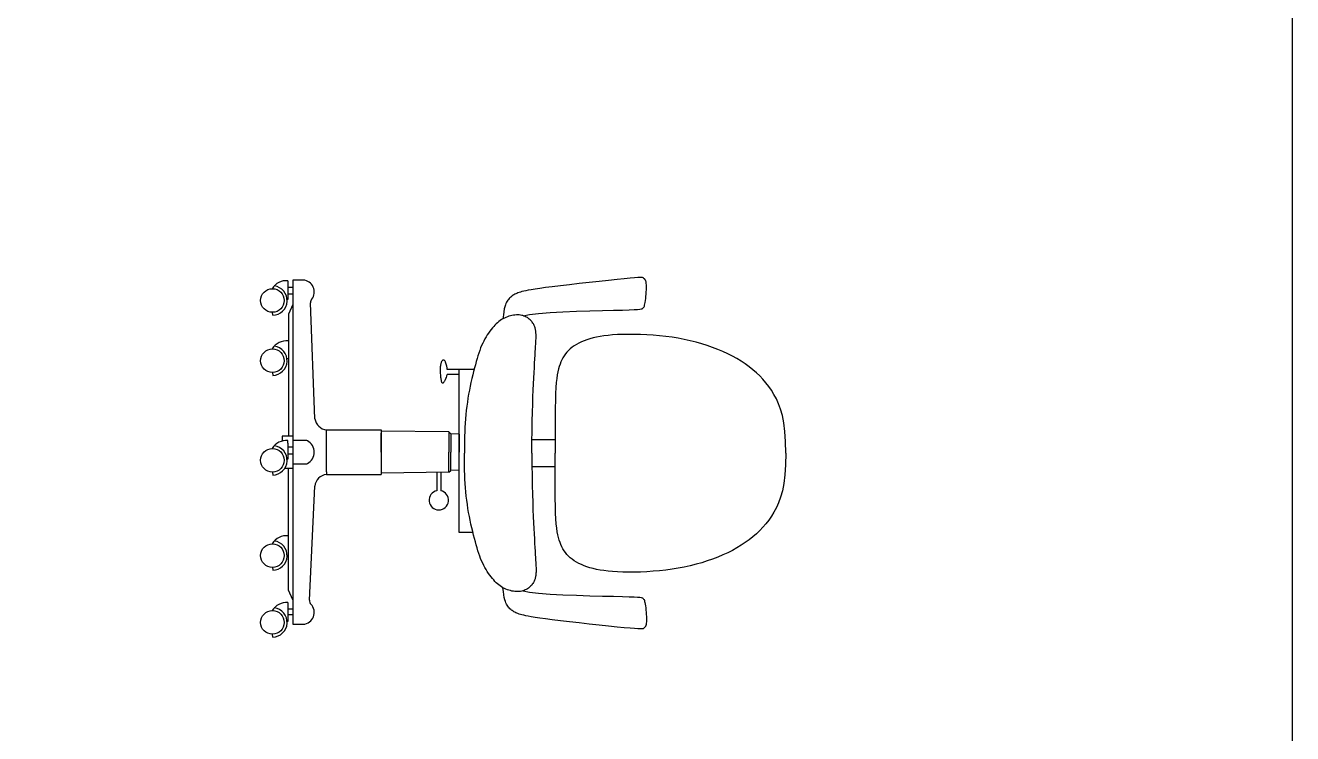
# Model space of a CAD drawing. Header units: millimetres. Extents: x 2198.5 to 2287.8, y 1208.8 to 1298.1.
# Drawn here: x 2285.21 to 2287.533, y 1279.874 to 1281.171 of the extents above; entities that cross this region are included whole.
import ezdxf

# ---------------------------------------------------------------- set-up
doc = ezdxf.new("R2010")
doc.units = ezdxf.units.MM
doc.layers.add('PERFILES', color=7, linetype='Continuous')

msp = doc.modelspace()

# ---------------------------------------------------------------- linework, layer by layer
for p, q in [((2285.6914, 1280.7033), (2285.6914, 1280.6994)), ((2285.6914, 1280.6994), (2285.6914, 1280.6686)), ((2285.6914, 1280.6916), (2285.7001, 1280.6916)), ((2285.7195, 1280.7045), (2285.7001, 1280.7045)), ((2285.7001, 1280.7045), (2285.7001, 1280.3893)), ((2285.6914, 1280.6686), (2285.6898, 1280.6686)), ((2285.6914, 1280.6795), (2285.7001, 1280.6795)), ((2285.6635, 1280.6401), (2285.6634, 1280.6454)), ((2285.7408, 1280.4504), (2285.733, 1280.663)), ((2285.6896, 1280.5608), (2285.6922, 1280.5608)), ((2285.6634, 1280.5351), (2285.6635, 1280.5297)), ((2285.7621, 1280.4302), (2285.8621, 1280.4302)), ((2285.8621, 1280.4302), (2285.8621, 1280.3483)), ((2285.8621, 1280.4302), (2285.8621, 1280.3483)), ((2285.986, 1280.4262), (2285.8621, 1280.4279)), ((2285.986, 1280.4262), (2285.8621, 1280.4279)), ((2285.8621, 1280.3893), (2285.8621, 1280.4243)), ((2285.986, 1280.4262), (2285.986, 1280.3893)), ((2285.986, 1280.4262), (2285.9897, 1280.4226)), ((2285.9897, 1280.4226), (2285.9897, 1280.3893)), ((2286.0051, 1280.4222), (2285.9897, 1280.4226)), ((2286.0051, 1280.4222), (2286.0051, 1280.3893)), ((2285.6914, 1280.4055), (2285.6914, 1280.4106)), ((2285.7001, 1280.3981), (2285.6914, 1280.3981)), ((2285.986, 1280.3523), (2285.986, 1280.3893)), ((2285.9897, 1280.3559), (2285.9897, 1280.3893)), ((2286.0051, 1280.3563), (2286.0051, 1280.3893)), ((2285.6634, 1280.3527), (2285.6635, 1280.3473)), ((2285.6859, 1280.3601), (2285.7001, 1280.3601)), ((2285.7621, 1280.3532), (2285.7621, 1280.3483)), ((2285.7621, 1280.3483), (2285.8621, 1280.3483)), ((2285.986, 1280.3523), (2285.8621, 1280.3506)), ((2285.986, 1280.3523), (2285.8621, 1280.3506)), ((2285.986, 1280.3523), (2285.9897, 1280.3559)), ((2286.0051, 1280.3563), (2285.9897, 1280.3559)), ((2285.7309, 1280.118), (2285.7407, 1280.3268)), ((2285.6634, 1280.1783), (2285.6635, 1280.1729)), ((2285.6914, 1280.1136), (2285.6914, 1280.1098)), ((2285.6914, 1280.1023), (2285.7001, 1280.1023)), ((2285.7001, 1280.0741), (2285.7195, 1280.0741)), ((2285.6635, 1280.0504), (2285.6634, 1280.0558))]:
    msp.add_line(p, q)
at = {"color": 1}
msp.add_lwpolyline([(2269.8627, 1297.4813), (2269.8627, 1267.7813), (2287.5327, 1267.7813), (2287.5327, 1297.4813)], close=True, dxfattribs=at)
for points in [[(2285.7001, 1280.6597), (2285.6922, 1280.6418), (2285.6922, 1280.4187)], [(2285.7001, 1280.4187), (2285.6807, 1280.4187), (2285.6807, 1280.4096)], [(2285.6914, 1280.4055), (2285.6914, 1280.3767)], [(2285.6914, 1280.3767), (2285.6898, 1280.3767)], [(2285.6914, 1280.3863), (2285.7001, 1280.3863)], [(2285.7001, 1280.3893), (2285.7001, 1280.0741)], [(2285.7001, 1280.1188), (2285.6922, 1280.1367), (2285.6922, 1280.3601)], [(2285.6899, 1280.2004), (2285.6922, 1280.2004)], [(2285.6914, 1280.1098), (2285.6914, 1280.079)], [(2285.6914, 1280.0922), (2285.7001, 1280.0922)], [(2285.6914, 1280.079), (2285.6898, 1280.079)]]:
    msp.add_lwpolyline(points)
for points in [[(2285.7621, 1280.3532), (2285.7621, 1280.3893), (2285.7621, 1280.4302, -0.290593)], [(2285.7001, 1280.3677), (2285.7243, 1280.3677, 0.121883), (2285.7271, 1280.3684, 0.603282), (2285.7271, 1280.4101, 0.121883), (2285.7243, 1280.4108), (2285.7001, 1280.4108)]]:
    msp.add_lwpolyline(points, format="xyb")
for centre in [(2285.663, 1280.667), (2285.663, 1280.5567), (2285.663, 1280.3743), (2285.663, 1280.1998), (2285.663, 1280.0774)]:
    msp.add_circle(centre, 0.0216)
for centre, radius, start, end in [((2285.6888, 1280.6726), 0.0308, 85.1046, 148.7971), ((2285.663, 1280.667), 0.0269, 271.1182, 82.6475), ((2285.718, 1280.6828), 0.0217, 321.9711, 86.0545), ((2285.7429, 1280.6633), 0.01, 141.9711, 182.1261), ((2285.6888, 1280.5623), 0.0308, 83.6653, 148.7971), ((2285.663, 1280.5567), 0.0269, 271.1182, 82.6475), ((2285.7643, 1280.4538), 0.0237, 188.4022, 264.6433), ((2285.6888, 1280.3799), 0.0308, 85.1046, 148.7971), ((2285.663, 1280.3743), 0.0269, 271.1182, 82.6475), ((2285.7643, 1280.3247), 0.0237, 95.3567, 174.8158), ((2285.6888, 1280.2054), 0.0308, 83.6653, 148.7971), ((2285.663, 1280.1998), 0.0269, 271.1182, 82.6475), ((2285.6888, 1280.083), 0.0308, 85.1046, 148.7971), ((2285.7409, 1280.1176), 0.01, 177.3134, 223.744), ((2285.663, 1280.0774), 0.0269, 271.1182, 82.6475), ((2285.718, 1280.0957), 0.0217, 273.9455, 43.744)]:
    msp.add_arc(centre, radius, start, end)
at = {"layer": 'PERFILES', "linetype": 'Continuous'}
for p, q in [((2286.0051, 1280.5314), (2285.9835, 1280.5314)), ((2286.0051, 1280.2419), (2286.0051, 1280.5407)), ((2286.0305, 1280.2419), (2286.0051, 1280.2419))]:
    msp.add_line(p, q, dxfattribs=at)
for points in [[(2286.1225, 1280.6391), (2286.134, 1280.6416), (2286.1509, 1280.6435), (2286.1718, 1280.6451), (2286.1954, 1280.6464), (2286.2202, 1280.6474), (2286.2449, 1280.6481), (2286.268, 1280.6487), (2286.2882, 1280.6492), (2286.3044, 1280.6496), (2286.3167, 1280.65), (2286.3258, 1280.6504), (2286.3322, 1280.6507), (2286.3364, 1280.6511), (2286.3389, 1280.6515), (2286.3404, 1280.6519), (2286.3412, 1280.6523), (2286.342, 1280.6528), (2286.3427, 1280.6535), (2286.3433, 1280.6543), (2286.344, 1280.6554), (2286.3446, 1280.6568), (2286.3451, 1280.6586), (2286.3457, 1280.6608), (2286.3462, 1280.6636), (2286.3467, 1280.6668), (2286.3471, 1280.6705), (2286.3475, 1280.6744), (2286.3478, 1280.6785), (2286.3481, 1280.6826), (2286.3483, 1280.6865), (2286.3484, 1280.6902), (2286.3484, 1280.6934), (2286.3484, 1280.696), (2286.3482, 1280.6982), (2286.348, 1280.6999), (2286.3478, 1280.7013), (2286.3475, 1280.7023), (2286.3471, 1280.7032), (2286.3467, 1280.7038), (2286.3464, 1280.7044), (2286.346, 1280.705), (2286.3456, 1280.7055), (2286.3452, 1280.706), (2286.3447, 1280.7065), (2286.3443, 1280.707), (2286.3439, 1280.7074), (2286.3434, 1280.7078), (2286.3429, 1280.7082), (2286.3424, 1280.7086), (2286.3415, 1280.7089), (2286.3398, 1280.709), (2286.337, 1280.7091), (2286.3328, 1280.7089), (2286.3268, 1280.7085), (2286.3186, 1280.7078), (2286.3079, 1280.7068), (2286.2945, 1280.7055), (2286.2789, 1280.7039), (2286.2617, 1280.702), (2286.2437, 1280.7001), (2286.2254, 1280.698), (2286.2076, 1280.696), (2286.1909, 1280.694), (2286.1759, 1280.6922), (2286.1633, 1280.6906), (2286.1528, 1280.6892), (2286.1442, 1280.6879), (2286.1372, 1280.6868), (2286.1316, 1280.6858), (2286.1271, 1280.6849), (2286.1235, 1280.6841), (2286.1203, 1280.6833), (2286.1176, 1280.6825), (2286.1151, 1280.6817), (2286.1128, 1280.6809), (2286.1107, 1280.6801), (2286.1088, 1280.6793), (2286.1071, 1280.6784), (2286.1054, 1280.6775), (2286.1039, 1280.6765), (2286.1024, 1280.6755), (2286.101, 1280.6744), (2286.0996, 1280.6733), (2286.0983, 1280.672), (2286.097, 1280.6706), (2286.0957, 1280.6691), (2286.0945, 1280.6675), (2286.0933, 1280.6657), (2286.0922, 1280.6638), (2286.091, 1280.6615), (2286.0899, 1280.6588), (2286.0889, 1280.6555), (2286.0879, 1280.6515), (2286.087, 1280.6465), (2286.0862, 1280.6406), (2286.0855, 1280.6335)], [(2286.1383, 1280.3872), (2286.1385, 1280.4088), (2286.1388, 1280.4284), (2286.1392, 1280.4462), (2286.1396, 1280.4624), (2286.14, 1280.4772), (2286.1405, 1280.4907), (2286.141, 1280.503), (2286.1415, 1280.5144), (2286.142, 1280.525), (2286.1425, 1280.5349), (2286.143, 1280.5439), (2286.1435, 1280.5523), (2286.144, 1280.5599), (2286.1444, 1280.5667), (2286.1448, 1280.5729), (2286.1451, 1280.5783), (2286.1454, 1280.5831), (2286.1457, 1280.5873), (2286.1459, 1280.5909), (2286.146, 1280.5941), (2286.1461, 1280.5968), (2286.1461, 1280.5992), (2286.1461, 1280.6014), (2286.1461, 1280.6033), (2286.1461, 1280.6051), (2286.146, 1280.6068), (2286.1459, 1280.6084), (2286.1457, 1280.61), (2286.1455, 1280.6114), (2286.1453, 1280.6128), (2286.145, 1280.6143), (2286.1447, 1280.6156), (2286.1443, 1280.617), (2286.1439, 1280.6185), (2286.1434, 1280.6199), (2286.1428, 1280.6213), (2286.1421, 1280.6228), (2286.1413, 1280.6242), (2286.1404, 1280.6257), (2286.1393, 1280.6272), (2286.1381, 1280.6286), (2286.1368, 1280.6301), (2286.1353, 1280.6316), (2286.1337, 1280.633), (2286.132, 1280.6343), (2286.1302, 1280.6356), (2286.1283, 1280.6367), (2286.1263, 1280.6377), (2286.1242, 1280.6386), (2286.122, 1280.6393), (2286.1198, 1280.6398), (2286.1175, 1280.6403), (2286.1151, 1280.6405), (2286.1126, 1280.6406), (2286.11, 1280.6406), (2286.1074, 1280.6404), (2286.1047, 1280.6401), (2286.102, 1280.6396), (2286.0992, 1280.6389), (2286.0964, 1280.6381), (2286.0936, 1280.6372), (2286.0909, 1280.6361), (2286.0882, 1280.6349), (2286.0855, 1280.6335), (2286.0829, 1280.632), (2286.0804, 1280.6303), (2286.078, 1280.6284), (2286.0756, 1280.6264), (2286.0732, 1280.6243), (2286.0708, 1280.6219), (2286.0685, 1280.6194), (2286.0662, 1280.6167), (2286.0638, 1280.6138), (2286.0615, 1280.6107), (2286.0591, 1280.6074), (2286.0568, 1280.604), (2286.0546, 1280.6004), (2286.0524, 1280.5967), (2286.0503, 1280.5928), (2286.0483, 1280.5887), (2286.0464, 1280.5845), (2286.0446, 1280.5801), (2286.0429, 1280.5755), (2286.0413, 1280.5707), (2286.0397, 1280.5658), (2286.0381, 1280.5605), (2286.0365, 1280.5551), (2286.0349, 1280.5494), (2286.0333, 1280.5434), (2286.0317, 1280.5371), (2286.0301, 1280.5307), (2286.0285, 1280.524), (2286.0269, 1280.5171), (2286.0254, 1280.5101), (2286.0239, 1280.503), (2286.0226, 1280.4957), (2286.0213, 1280.4884), (2286.0202, 1280.481), (2286.0191, 1280.4734), (2286.0182, 1280.4658), (2286.0174, 1280.4581), (2286.0167, 1280.4504), (2286.0161, 1280.4425), (2286.0157, 1280.4345), (2286.0153, 1280.4265), (2286.0151, 1280.4186), (2286.015, 1280.4111), (2286.0149, 1280.4042), (2286.0148, 1280.3982), (2286.0149, 1280.3932), (2286.0149, 1280.3894), (2286.0149, 1280.3872)], [(2286.6039, 1280.3872), (2286.6035, 1280.4086), (2286.6022, 1280.427), (2286.6002, 1280.4427), (2286.5975, 1280.4563), (2286.5943, 1280.4679), (2286.5906, 1280.478), (2286.5865, 1280.4869), (2286.5821, 1280.4949), (2286.5774, 1280.5025), (2286.5725, 1280.5097), (2286.5673, 1280.5164), (2286.5619, 1280.5228), (2286.5561, 1280.5289), (2286.55, 1280.5347), (2286.5436, 1280.5403), (2286.5368, 1280.5456), (2286.5296, 1280.5508), (2286.5221, 1280.5557), (2286.5142, 1280.5605), (2286.5059, 1280.5651), (2286.4974, 1280.5694), (2286.4884, 1280.5735), (2286.4792, 1280.5775), (2286.4697, 1280.5811), (2286.4598, 1280.5846), (2286.4497, 1280.5877), (2286.4393, 1280.5907), (2286.4286, 1280.5933), (2286.4178, 1280.5957), (2286.4067, 1280.5978), (2286.3954, 1280.5997), (2286.3839, 1280.6013), (2286.3722, 1280.6025), (2286.3605, 1280.6035), (2286.3489, 1280.6043), (2286.3374, 1280.6047), (2286.3262, 1280.605), (2286.3154, 1280.605), (2286.3052, 1280.6048), (2286.2955, 1280.6045), (2286.2865, 1280.6039), (2286.2783, 1280.6032), (2286.2706, 1280.6022), (2286.2635, 1280.6011), (2286.2569, 1280.5999), (2286.2507, 1280.5985), (2286.2449, 1280.5969), (2286.2394, 1280.5951), (2286.2342, 1280.5932), (2286.2293, 1280.5911), (2286.2246, 1280.5889), (2286.2202, 1280.5865), (2286.2161, 1280.584), (2286.2123, 1280.5813), (2286.2087, 1280.5785), (2286.2055, 1280.5755), (2286.2026, 1280.5725), (2286.1999, 1280.5692), (2286.1975, 1280.5658), (2286.1953, 1280.5623), (2286.1934, 1280.5586), (2286.1916, 1280.5546), (2286.1901, 1280.5505), (2286.1886, 1280.5462), (2286.1873, 1280.5416), (2286.1861, 1280.5366), (2286.185, 1280.5309), (2286.1841, 1280.5243), (2286.1832, 1280.5166), (2286.1825, 1280.5075), (2286.182, 1280.4969), (2286.1815, 1280.4844), (2286.1813, 1280.4701), (2286.1811, 1280.4546), (2286.181, 1280.4388), (2286.1809, 1280.4237), (2286.181, 1280.4101), (2286.181, 1280.3989), (2286.1811, 1280.391), (2286.1811, 1280.3872)], [(2285.9835, 1280.5407), (2285.983, 1280.5438), (2285.9825, 1280.5465), (2285.982, 1280.5488), (2285.9815, 1280.5507), (2285.9809, 1280.5524), (2285.9804, 1280.5538), (2285.9799, 1280.5549), (2285.9793, 1280.5558), (2285.9788, 1280.5566), (2285.9783, 1280.5572), (2285.9778, 1280.5576), (2285.9773, 1280.5579), (2285.9768, 1280.558), (2285.9762, 1280.5581), (2285.9757, 1280.5579), (2285.9752, 1280.5577), (2285.9748, 1280.5574), (2285.9743, 1280.557), (2285.9738, 1280.5564), (2285.9733, 1280.5558), (2285.9729, 1280.555), (2285.9725, 1280.5541), (2285.9721, 1280.553), (2285.9717, 1280.5518), (2285.9714, 1280.5505), (2285.9712, 1280.549), (2285.9709, 1280.5474), (2285.9707, 1280.5456), (2285.9706, 1280.5438), (2285.9705, 1280.5418), (2285.9705, 1280.5398), (2285.9705, 1280.5377), (2285.9705, 1280.5355), (2285.9706, 1280.5333), (2285.9708, 1280.531), (2285.971, 1280.5289), (2285.9712, 1280.5268), (2285.9714, 1280.5249), (2285.9717, 1280.5231), (2285.972, 1280.5216), (2285.9722, 1280.5202), (2285.9725, 1280.5192), (2285.9728, 1280.5183), (2285.9731, 1280.5176), (2285.9734, 1280.5171), (2285.9738, 1280.5167), (2285.9741, 1280.5165), (2285.9744, 1280.5163), (2285.9748, 1280.5162), (2285.9752, 1280.5161), (2285.9756, 1280.5162), (2285.976, 1280.5164), (2285.9764, 1280.5166), (2285.9769, 1280.517), (2285.9773, 1280.5175), (2285.9778, 1280.5182), (2285.9784, 1280.519), (2285.9789, 1280.52), (2285.9795, 1280.5212), (2285.9802, 1280.5226), (2285.9809, 1280.5243), (2285.9817, 1280.5263), (2285.9826, 1280.5287), (2285.9835, 1280.5314)], [(2286.0326, 1280.5407), (2285.9835, 1280.5407)], [(2286.181, 1280.4121), (2286.1386, 1280.4121)], [(2286.1383, 1280.3872), (2286.1385, 1280.3657), (2286.1388, 1280.3461), (2286.1392, 1280.3283), (2286.1396, 1280.3121), (2286.14, 1280.2973), (2286.1405, 1280.2838), (2286.141, 1280.2715), (2286.1415, 1280.26), (2286.142, 1280.2494), (2286.1425, 1280.2396), (2286.143, 1280.2305), (2286.1435, 1280.2222), (2286.144, 1280.2146), (2286.1444, 1280.2078), (2286.1448, 1280.2016), (2286.1451, 1280.1962), (2286.1454, 1280.1914), (2286.1457, 1280.1872), (2286.1459, 1280.1836), (2286.146, 1280.1804), (2286.1461, 1280.1777), (2286.1461, 1280.1753), (2286.1461, 1280.1731), (2286.1461, 1280.1712), (2286.1461, 1280.1694), (2286.146, 1280.1677), (2286.1459, 1280.1661), (2286.1457, 1280.1645), (2286.1455, 1280.1631), (2286.1453, 1280.1616), (2286.145, 1280.1602), (2286.1447, 1280.1588), (2286.1443, 1280.1574), (2286.1439, 1280.156), (2286.1434, 1280.1546), (2286.1428, 1280.1532), (2286.1421, 1280.1517), (2286.1413, 1280.1503), (2286.1404, 1280.1488), (2286.1393, 1280.1473), (2286.1381, 1280.1458), (2286.1368, 1280.1444), (2286.1353, 1280.1429), (2286.1337, 1280.1415), (2286.132, 1280.1402), (2286.1302, 1280.1389), (2286.1283, 1280.1378), (2286.1263, 1280.1368), (2286.1242, 1280.1359), (2286.122, 1280.1352), (2286.1198, 1280.1346), (2286.1175, 1280.1342), (2286.1151, 1280.134), (2286.1126, 1280.1339), (2286.11, 1280.1339), (2286.1074, 1280.1341), (2286.1047, 1280.1344), (2286.102, 1280.1349), (2286.0992, 1280.1356), (2286.0964, 1280.1363), (2286.0936, 1280.1373), (2286.0909, 1280.1384), (2286.0882, 1280.1396), (2286.0855, 1280.141), (2286.0829, 1280.1425), (2286.0804, 1280.1442), (2286.078, 1280.146), (2286.0756, 1280.1481), (2286.0732, 1280.1502), (2286.0708, 1280.1526), (2286.0685, 1280.1551), (2286.0662, 1280.1578), (2286.0638, 1280.1607), (2286.0615, 1280.1638), (2286.0591, 1280.167), (2286.0568, 1280.1705), (2286.0546, 1280.1741), (2286.0524, 1280.1778), (2286.0503, 1280.1817), (2286.0483, 1280.1858), (2286.0464, 1280.19), (2286.0446, 1280.1944), (2286.0429, 1280.199), (2286.0413, 1280.2038), (2286.0397, 1280.2087), (2286.0381, 1280.2139), (2286.0365, 1280.2194), (2286.0349, 1280.2251), (2286.0333, 1280.2311), (2286.0317, 1280.2373), (2286.0301, 1280.2438), (2286.0285, 1280.2505), (2286.0269, 1280.2573), (2286.0254, 1280.2644), (2286.0239, 1280.2715), (2286.0226, 1280.2788), (2286.0213, 1280.2861), (2286.0202, 1280.2935), (2286.0191, 1280.3011), (2286.0182, 1280.3087), (2286.0174, 1280.3164), (2286.0167, 1280.3241), (2286.0161, 1280.332), (2286.0157, 1280.34), (2286.0153, 1280.348), (2286.0151, 1280.3558), (2286.015, 1280.3633), (2286.0149, 1280.3702), (2286.0148, 1280.3763), (2286.0149, 1280.3813), (2286.0149, 1280.385), (2286.0149, 1280.3872)], [(2286.6039, 1280.3872), (2286.6035, 1280.3659), (2286.6022, 1280.3475), (2286.6002, 1280.3317), (2286.5975, 1280.3182), (2286.5943, 1280.3066), (2286.5906, 1280.2965), (2286.5865, 1280.2876), (2286.5821, 1280.2795), (2286.5774, 1280.272), (2286.5725, 1280.2648), (2286.5673, 1280.2581), (2286.5619, 1280.2517), (2286.5561, 1280.2456), (2286.55, 1280.2398), (2286.5436, 1280.2342), (2286.5368, 1280.2289), (2286.5296, 1280.2237), (2286.5221, 1280.2188), (2286.5142, 1280.214), (2286.5059, 1280.2094), (2286.4974, 1280.2051), (2286.4884, 1280.2009), (2286.4792, 1280.197), (2286.4697, 1280.1934), (2286.4598, 1280.1899), (2286.4497, 1280.1868), (2286.4393, 1280.1838), (2286.4286, 1280.1812), (2286.4178, 1280.1788), (2286.4067, 1280.1766), (2286.3954, 1280.1748), (2286.3839, 1280.1732), (2286.3722, 1280.172), (2286.3605, 1280.171), (2286.3489, 1280.1702), (2286.3374, 1280.1697), (2286.3262, 1280.1695), (2286.3154, 1280.1695), (2286.3052, 1280.1697), (2286.2955, 1280.17), (2286.2865, 1280.1706), (2286.2783, 1280.1713), (2286.2706, 1280.1722), (2286.2635, 1280.1733), (2286.2569, 1280.1746), (2286.2507, 1280.176), (2286.2449, 1280.1776), (2286.2394, 1280.1794), (2286.2342, 1280.1813), (2286.2293, 1280.1834), (2286.2246, 1280.1856), (2286.2202, 1280.188), (2286.2161, 1280.1905), (2286.2123, 1280.1932), (2286.2087, 1280.196), (2286.2055, 1280.1989), (2286.2026, 1280.202), (2286.1999, 1280.2053), (2286.1975, 1280.2087), (2286.1953, 1280.2122), (2286.1934, 1280.2159), (2286.1916, 1280.2199), (2286.1901, 1280.224), (2286.1886, 1280.2283), (2286.1873, 1280.2329), (2286.1861, 1280.2379), (2286.185, 1280.2436), (2286.1841, 1280.2502), (2286.1832, 1280.2579), (2286.1825, 1280.267), (2286.182, 1280.2776), (2286.1815, 1280.2901), (2286.1813, 1280.3044), (2286.1811, 1280.3199), (2286.181, 1280.3357), (2286.1809, 1280.3508), (2286.181, 1280.3644), (2286.181, 1280.3756), (2286.1811, 1280.3835), (2286.1811, 1280.3872)], [(2285.9644, 1280.3519), (2285.9644, 1280.3187)], [(2285.9715, 1280.352), (2285.9715, 1280.3187)], [(2286.181, 1280.3624), (2286.1386, 1280.3624)], [(2286.1225, 1280.1354), (2286.134, 1280.1329), (2286.1509, 1280.1309), (2286.1718, 1280.1294), (2286.1954, 1280.1281), (2286.2202, 1280.1271), (2286.2449, 1280.1263), (2286.268, 1280.1257), (2286.2882, 1280.1253), (2286.3044, 1280.1248), (2286.3167, 1280.1245), (2286.3258, 1280.1241), (2286.3322, 1280.1238), (2286.3364, 1280.1234), (2286.3389, 1280.123), (2286.3404, 1280.1226), (2286.3412, 1280.1222), (2286.342, 1280.1217), (2286.3427, 1280.121), (2286.3433, 1280.1202), (2286.344, 1280.1191), (2286.3446, 1280.1177), (2286.3451, 1280.1159), (2286.3457, 1280.1137), (2286.3462, 1280.1109), (2286.3467, 1280.1077), (2286.3471, 1280.104), (2286.3475, 1280.1001), (2286.3478, 1280.096), (2286.3481, 1280.0919), (2286.3483, 1280.088), (2286.3484, 1280.0843), (2286.3484, 1280.0811), (2286.3484, 1280.0785), (2286.3482, 1280.0763), (2286.348, 1280.0746), (2286.3478, 1280.0732), (2286.3475, 1280.0722), (2286.3471, 1280.0713), (2286.3467, 1280.0706), (2286.3464, 1280.0701), (2286.346, 1280.0695), (2286.3456, 1280.069), (2286.3452, 1280.0685), (2286.3447, 1280.068), (2286.3443, 1280.0675), (2286.3439, 1280.0671), (2286.3434, 1280.0667), (2286.3429, 1280.0663), (2286.3424, 1280.0659), (2286.3415, 1280.0656), (2286.3398, 1280.0654), (2286.337, 1280.0654), (2286.3328, 1280.0656), (2286.3268, 1280.066), (2286.3186, 1280.0667), (2286.3079, 1280.0676), (2286.2945, 1280.069), (2286.2789, 1280.0706), (2286.2617, 1280.0724), (2286.2437, 1280.0744), (2286.2254, 1280.0765), (2286.2076, 1280.0785), (2286.1909, 1280.0805), (2286.1759, 1280.0823), (2286.1633, 1280.0839), (2286.1528, 1280.0853), (2286.1442, 1280.0866), (2286.1372, 1280.0877), (2286.1316, 1280.0886), (2286.1271, 1280.0895), (2286.1235, 1280.0904), (2286.1203, 1280.0912), (2286.1176, 1280.092), (2286.1151, 1280.0928), (2286.1128, 1280.0936), (2286.1107, 1280.0944), (2286.1088, 1280.0952), (2286.1071, 1280.0961), (2286.1054, 1280.097), (2286.1039, 1280.0979), (2286.1024, 1280.099), (2286.101, 1280.1001), (2286.0996, 1280.1012), (2286.0983, 1280.1025), (2286.097, 1280.1039), (2286.0957, 1280.1054), (2286.0945, 1280.107), (2286.0933, 1280.1088), (2286.0922, 1280.1107), (2286.091, 1280.113), (2286.0899, 1280.1157), (2286.0889, 1280.119), (2286.0879, 1280.123), (2286.087, 1280.1279), (2286.0862, 1280.1339), (2286.0855, 1280.141)]]:
    msp.add_lwpolyline(points, dxfattribs=at)
msp.add_arc((2285.9679, 1280.3012), 0.0178, 101.4278, 78.5722, dxfattribs=at)

doc.saveas('drawing.dxf')
